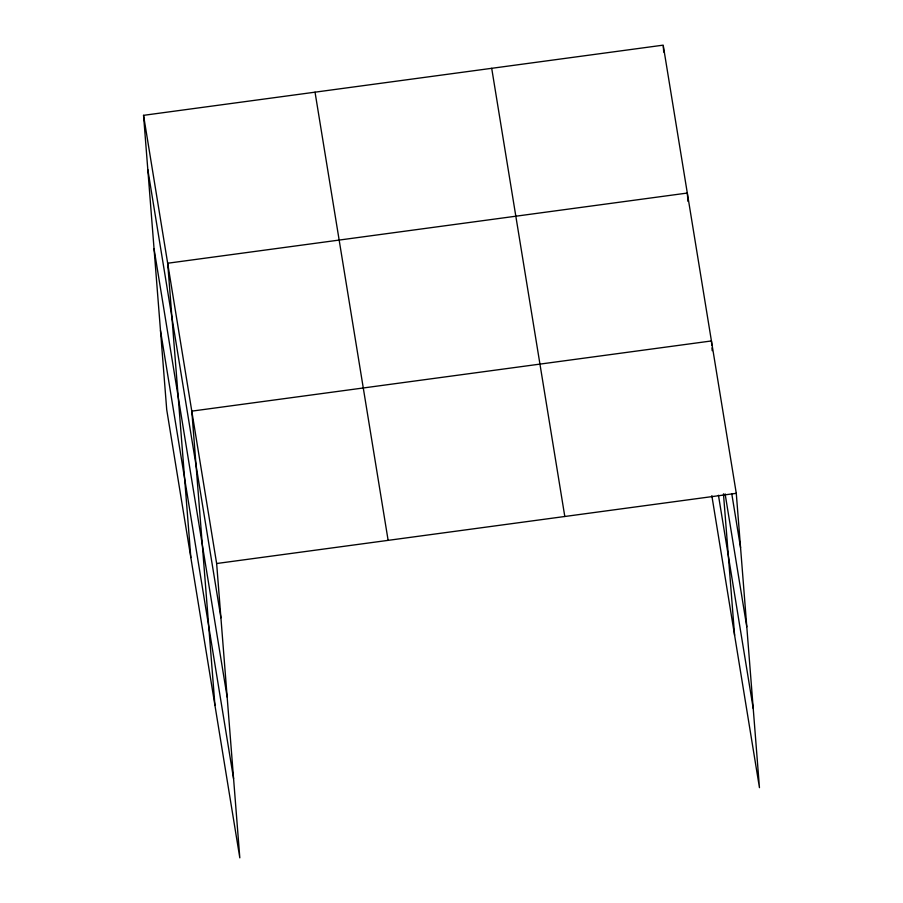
<?xml version="1.0" encoding="UTF-8"?>
<svg xmlns="http://www.w3.org/2000/svg" width="903" height="903" viewBox="0 0 903 903"><rect width="100%" height="100%" fill="white"/><g stroke="black" fill="none" stroke-linecap="round" stroke-linejoin="round"><path stroke-width="1.35" d="M143.543 115.336L216.641 563.517L239.814 857.85L166.716 409.669L143.543 115.336L663.186 45.15L736.284 493.331L759.457 787.664L711.835 495.679M216.641 563.517L736.284 493.331M731.746 493.614L740.562 547.636M725.109 493.862L746.792 626.84M718.449 495.25L753.215 708.449M491.706 68.312L564.804 516.493M315.034 92.174L388.132 540.355M147.821 169.64L220.919 617.821M154.052 248.856L227.15 697.037M160.474 330.464L233.572 778.646M711.767 345.127L711.44 340.95L191.797 411.136L214.959 705.469M711.982 347.915L712.196 350.691M723.461 493.828L734.602 635.283M687.973 201.403L687.307 193.05L167.676 263.236L190.838 557.569M663.299 46.538L663.739 52.114"/></g></svg>
